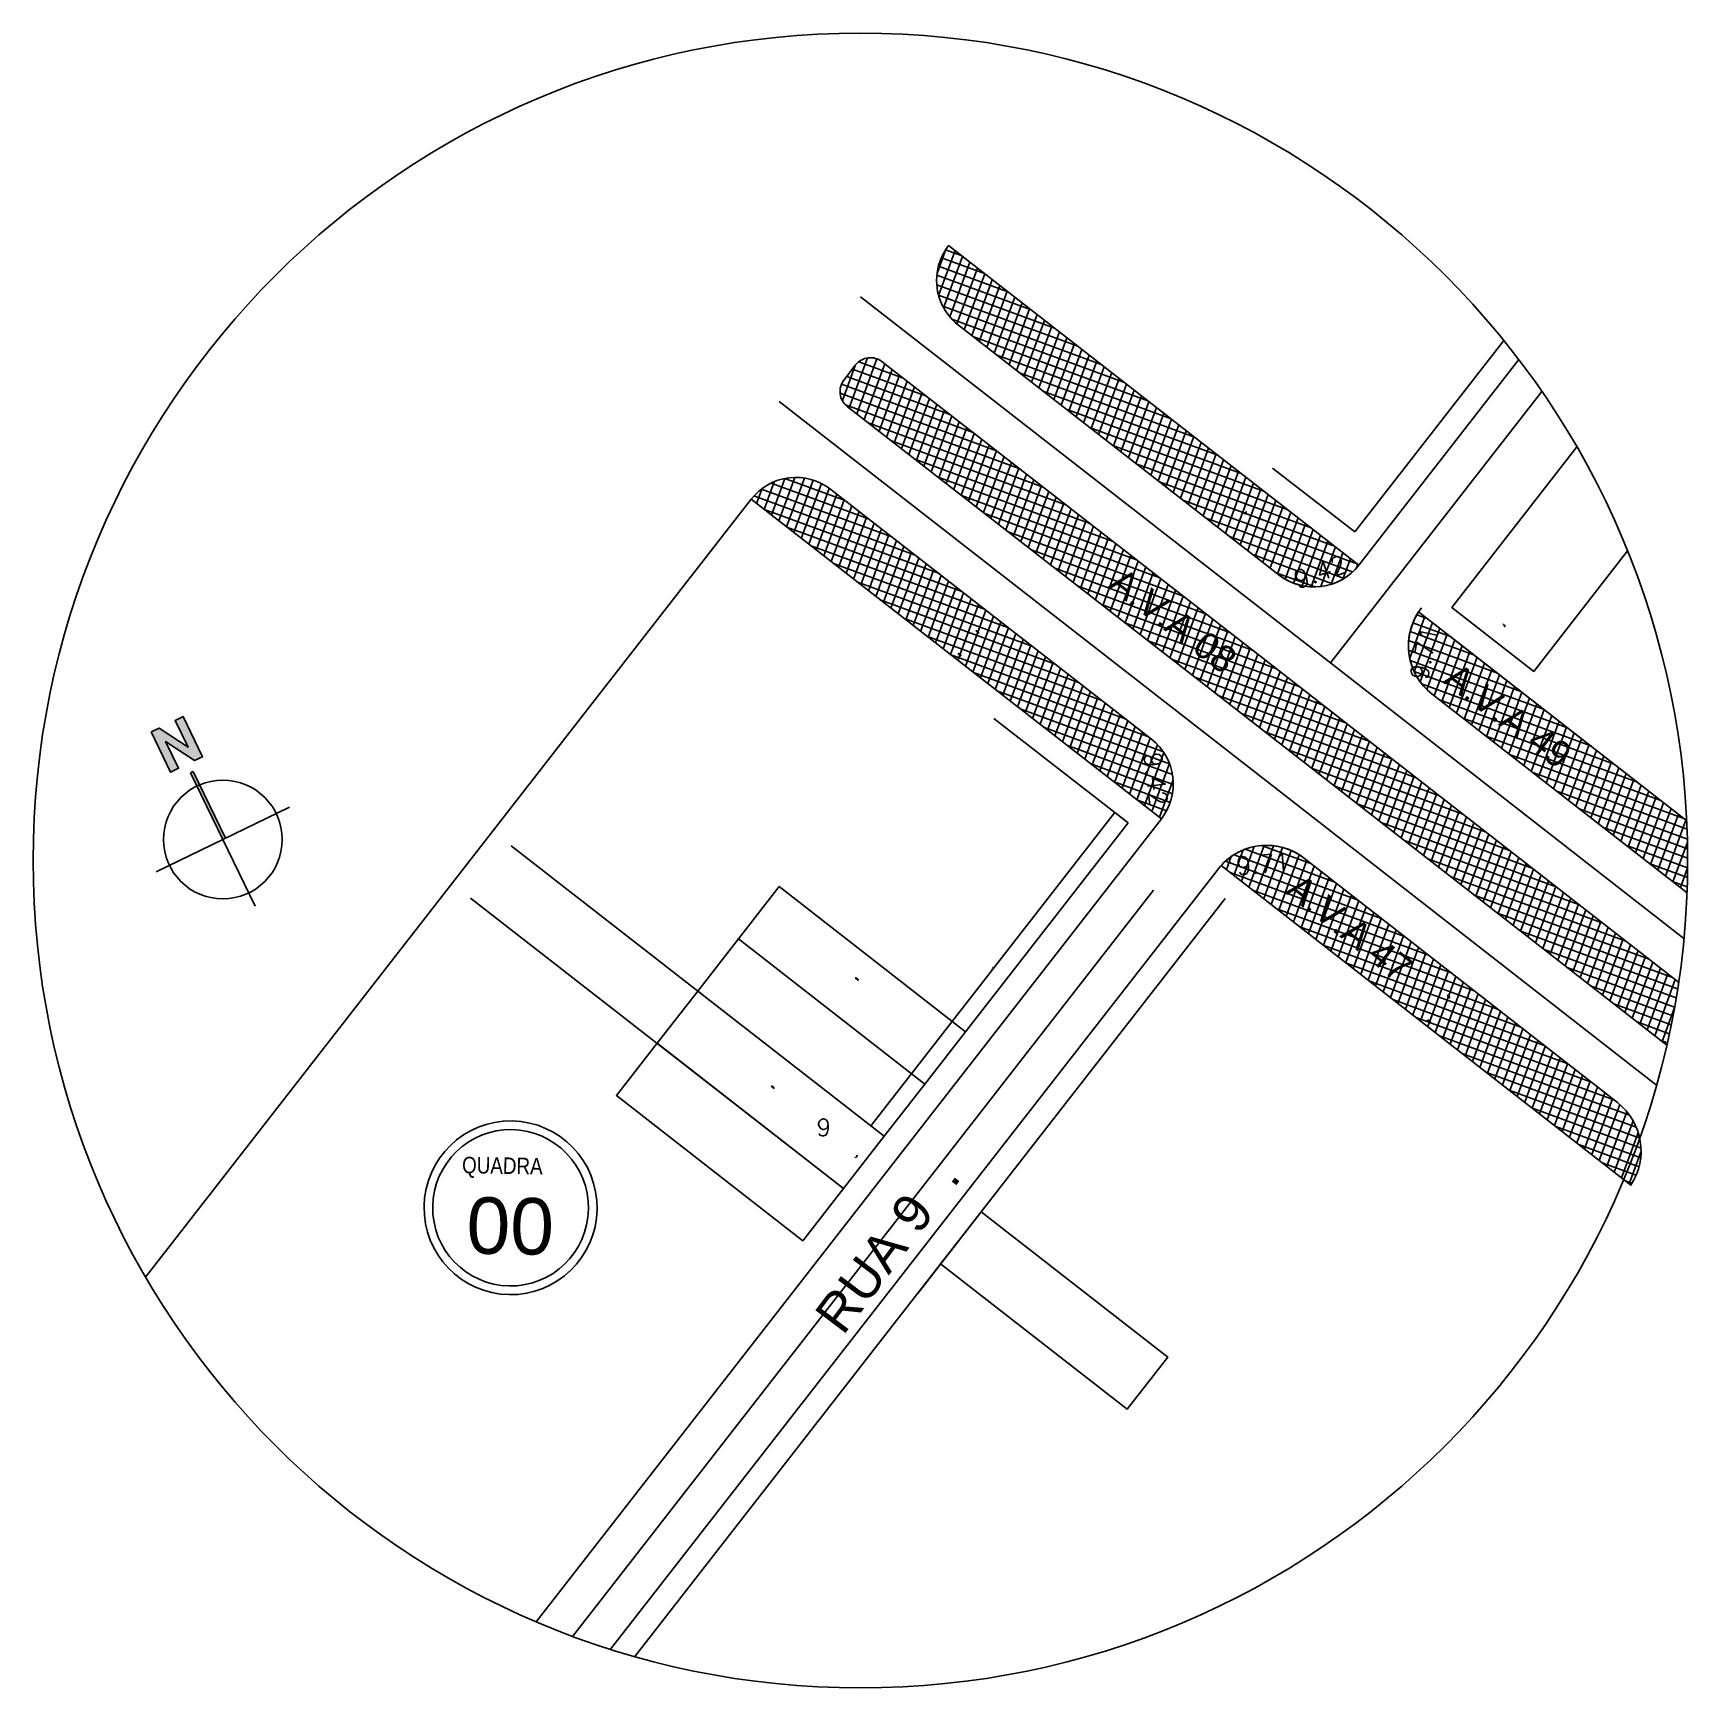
# Model space of a CAD drawing. Header units: millimetres. Extents: x 0 to 5100, y -1 to 1869.
# Drawn here: x 4925.1 to 5100.1, y 922.8 to 1097.8 of the extents above; entities that cross this region are included whole.
import ezdxf
from ezdxf.enums import TextEntityAlignment as Align

# ---------------------------------------------------------------- set-up
doc = ezdxf.new("R2010")
doc.units = ezdxf.units.MM
doc.header["$LTSCALE"] = 20
for name, pattern in [('CONTINU', [0]), ('CONTINUO', [0]), ('DASHDOT', [1, 0.5, -0.25, 0, -0.25])]:
    doc.linetypes.add(name, pattern=pattern)
for name, color, linetype in [('Bra-Rua Calçadas', 1, 'Continuous'), ('Calçada', 1, 'Continuous'), ('COTA', 7, 'Continuous'), ('EIXO DAS VIAS', 252, 'DASHDOT'), ('Lotes', 2, 'Continuous'), ('Nomes de Ruas', 3, 'Continuous'), ('Numero de lotes', 5, 'Continuous'), ('TXT A.VERDES', 7, 'Continuous'), ('Área Verde Alameda etc.', 92, 'Continuous'), ('Área Verde Geral', 98, 'Continuous')]:
    doc.layers.add(name, color=color, linetype=linetype)
doc.styles.add('arcad1', font='romans.shx')
doc.styles.add('ARIAL', font='arial.ttf', dxfattribs={"height": 2})
doc.styles.add('F2', font='ARIALN.TTF')
doc.styles.add('ROMANS', font='romans__.ttf', dxfattribs={"height": 0.1})
doc.styles.add('STYLE1', font='sanss___.ttf')
doc.dimstyles.new('ARQUITETURA', dxfattribs={"dimtxt": 0.11, "dimasz": 0.05, "dimexe": 0.1, "dimexo": 0, "dimgap": 0.1, "dimtad": 1, "dimzin": 5, "dimdsep": 46, "dimtxsty": 'F2', "dimblk": 'COTA', "dimcen": 0, "dimse1": 1, "dimse2": 1, "dimadec": 0, "dimazin": 0, "dimtfac": 2, "dimtix": 1, "dimtmove": 2, "dimatfit": 3, "dimldrblk": 'COTA', "dimfxl": 1, "dimtolj": 1, "dimtzin": 5, "dimarcsym": 0})
doc.dimstyles.new('BOLA100', dxfattribs={"dimscale": 0, "dimtxt": 1.9, "dimasz": 0.18, "dimexe": 0.18, "dimexo": 0.063, "dimgap": 0, "dimtad": 1, "dimzin": 4, "dimdsep": 46, "dimtxsty": 'ROMANS', "dimcen": 0.09, "dimse1": 1, "dimse2": 1, "dimsd1": 1, "dimsd2": 1, "dimclrt": 256, "dimaunit": 1, "dimadec": 4, "dimazin": 0, "dimtfac": 1.2, "dimtix": 1, "dimtmove": 2, "dimatfit": 3, "dimfxl": 1, "dimtvp": 2, "dimtolj": 1, "dimtzin": 4, "dimarcsym": 0})
pattern_1 = [(69.82082076, (-348466.0779, -9589914.3908), (-0.894034063135, 0.32857167248), []), (159.82082076, (-348466.0779, -9589914.3908), (-0.32857167248, -0.894034063135), [])]

# ---------------------------------------------------------------- blocks, each defined once
blk = doc.blocks.new('Norte1-flat-1-flat-1')
at = {"linetype": 'CONTINU'}
blk.add_hatch(color=7, dxfattribs=at).paths.add_polyline_path([(-21.16, 37.23), (-23.84, 35.94), (-17.39, 22.5), (-14.71, 23.79), (-19.01, 32.75), (-9.36, 26.36), (-6.68, 27.64), (-13.13, 41.08), (-15.81, 39.8), (-11.51, 30.84)])
h = blk.add_hatch(color=7, dxfattribs=at)
h.paths.add_polyline_path([(-9.82, 22.74), (-10.71, 22.31), (-8.57, 17.85, -0.012506), (-7.66, 18.26)])
h.paths.add_polyline_path([(-7.66, 18.26, 0.012506), (-8.57, 17.85), (0, 0), (0.89, 0.43)])
at = {"color": 7, "linetype": 'CONTINU'}
for p, q in [((-10.71, 22.31), (-9.82, 22.74)), ((0, 0), (-10.71, 22.31)), ((0.89, 0.43), (-9.82, 22.74)), ((-22.31, -10.71), (22.31, 10.71)), ((0, 0), (10.71, -22.31))]:
    blk.add_line(p, q, dxfattribs=at)
blk.add_lwpolyline([(-23.84, 35.94), (-17.39, 22.5), (-14.71, 23.79), (-19.01, 32.75), (-9.36, 26.36), (-6.68, 27.64), (-13.13, 41.08), (-15.81, 39.8), (-11.51, 30.84), (-21.16, 37.23)], close=True, dxfattribs=at)
blk.add_circle((0, 0), 19.8, dxfattribs=at)
blk = doc.blocks.new('*D393')
at = {"layer": 'COTA', "insert": (5012.18, 979.02), "char_height": 0.1, "attachment_point": 5, "rotation": 52.0936, "style": 'ROMANS'}
blk.add_mtext('\\A1;7.00', dxfattribs=at)
blk = doc.blocks.new('*D394')
at = {"layer": 'COTA', "insert": (5012.23, 997.81), "char_height": 0.1, "attachment_point": 5, "rotation": 322.0936, "style": 'ROMANS'}
blk.add_mtext('\\A1;25.00', dxfattribs=at)
blk = doc.blocks.new('*D395')
at = {"layer": 'COTA', "insert": (5003.33, 986.37), "char_height": 0.1, "attachment_point": 5, "rotation": 322.0936, "style": 'ROMANS'}
blk.add_mtext('\\A1;25.00', dxfattribs=at)
blk = doc.blocks.new('*D396')
at = {"layer": 'COTA', "insert": (5080.65, 1035.23), "char_height": 0.1, "attachment_point": 5, "rotation": 322.0936, "style": 'ROMANS'}
blk.add_mtext('\\A1;11.00', dxfattribs=at)
blk = doc.blocks.new('*D397')
at = {"layer": 'COTA', "insert": (5074.8, 995.96), "char_height": 0.1, "attachment_point": 5, "rotation": 322.0423, "style": 'ROMANS'}
blk.add_mtext('\\A1;42.00', dxfattribs=at)
blk = doc.blocks.new('*D398')
at = {"layer": 'COTA', "insert": (5072.76, 993.35), "char_height": 0.1, "attachment_point": 5, "rotation": 322.0423, "style": 'ROMANS'}
blk.add_mtext('\\A1;54.96', dxfattribs=at)
blk = doc.blocks.new('*D399')
at = {"layer": 'COTA', "insert": (5024.97, 1034.52), "char_height": 0.1, "attachment_point": 5, "rotation": 322.0936, "style": 'ROMANS'}
blk.add_mtext('\\A1;43.00', dxfattribs=at)
blk = doc.blocks.new('*D400')
at = {"layer": 'COTA', "insert": (5023.1, 1032.11), "char_height": 0.1, "attachment_point": 5, "rotation": 322.0936, "style": 'ROMANS'}
blk.add_mtext('\\A1;55.00', dxfattribs=at)
blk = doc.blocks.new('*D401')
at = {"layer": 'COTA', "insert": (5053.34, 1047.1), "char_height": 0.1, "attachment_point": 5, "rotation": 52.0936, "style": 'ROMANS'}
blk.add_mtext('\\A1;6.00', dxfattribs=at)
blk = doc.blocks.new('COTA')
at = {"layer": 'COTA'}
for p, q in [((-1, 0), (1, 0)), ((0, 1), (0, -1))]:
    blk.add_line(p, q, dxfattribs=at)
at = {"layer": 'COTA', "const_width": 0.5}
blk.add_lwpolyline([(-0.25, 0, 1), (0.25, 0, 1)], format="xyb", close=True, dxfattribs=at)
blk = doc.blocks.new('*D459')
at = {"color": 0, "lineweight": -2}
blk.add_line((5013.73, 982.31), (5039.48, 1015.37), dxfattribs=at)
at = {"color": 0, "lineweight": -2, "xscale": 0.05, "yscale": 0.05, "zscale": 0.05}
for p, rotation in [((5039.51, 1015.41), 52.09357718013401), ((5013.7, 982.27), 232.093577180134)]:
    blk.add_blockref('COTA', p, dxfattribs=dict(at, rotation=rotation))
at = {"color": 0, "insert": (5026.48, 998.94), "char_height": 0.11, "attachment_point": 5, "rotation": 52.0936, "style": 'F2'}
blk.add_mtext('\\A1;42.00', dxfattribs=at)

msp = doc.modelspace()

# ---------------------------------------------------------------- hatches: boundary and pattern name
at = {"layer": 'Área Verde Alameda etc.'}
h = msp.add_hatch(dxfattribs=at)
h.set_pattern_fill('ANSI37', color=256, scale=0.3, angle=24.82082, style=0)
h.set_pattern_definition(pattern_1)
edge = h.paths.add_edge_path()
edge.add_line((5065.319, 1041.574), (5021.923, 1075.365))
edge.add_arc((5026.657, 1071.679), 6, 142.09358, 172.32126)
edge.add_arc((5026.657, 1071.679), 6, 172.32126, 232.09358)
edge.add_line((5022.971, 1066.945), (5056.899, 1040.526))
edge.add_arc((5060.585, 1045.261), 6, 232.09358, 322.09358)
h = msp.add_hatch(dxfattribs=at)
h.set_pattern_fill('ANSI37', color=256, scale=0.3, angle=24.82082, style=0)
h.set_pattern_definition(pattern_1)
edge = h.paths.add_edge_path()
edge.add_arc((5012.595, 1010.336), 87.505, 347.10141, 351.54009)
edge.add_line((5099.148, 997.463), (5064.607, 1024.382))
edge.add_line((5064.607, 1024.382), (5055.14, 1031.757))
edge.add_line((5055.14, 1031.757), (5014.9, 1063.09))
edge.add_arc((5013.671, 1061.512), 2, 52.09358, 142.09358)
edge.add_line((5012.093, 1062.741), (5010.864, 1061.163))
edge.add_arc((5012.442, 1059.934), 2, 142.09358, 232.09358)
edge.add_line((5011.214, 1058.356), (5051.453, 1027.023))
edge.add_line((5051.453, 1027.023), (5060.917, 1019.647))
edge.add_line((5060.917, 1019.647), (5097.892, 990.803))
h = msp.add_hatch(dxfattribs=at)
h.set_pattern_fill('ANSI37', color=256, scale=0.3, angle=24.82082, style=0)
h.set_pattern_definition(pattern_1)
edge = h.paths.add_edge_path()
edge.add_line((5043.382, 1023.168), (5009.455, 1049.586))
edge.add_arc((5005.769, 1044.852), 6, 52.09358, 142.09358)
edge.add_line((5001.034, 1048.538), (5044.43, 1014.748))
edge.add_arc((5039.696, 1018.434), 6, 322.09358, 412.09358)
h = msp.add_hatch(dxfattribs=at)
h.set_pattern_fill('ANSI37', color=256, scale=0.3, angle=24.82082, style=0)
h.set_pattern_definition(pattern_1)
edge = h.paths.add_edge_path()
edge.add_arc((5012.595, 1010.336), 87.505, 357.75956, 362.75964)
edge.add_line((5099.998, 1014.549), (5076.363, 1032.97))
edge.add_line((5076.363, 1032.97), (5071.645, 1036.646))
edge.add_arc((5077.064, 1033.057), 6.5, 146.48115, 232.06942)
edge.add_line((5073.069, 1027.93), (5100.033, 1006.916))
h = msp.add_hatch(dxfattribs=at)
h.set_pattern_fill('ANSI37', color=256, scale=0.3, angle=24.82082, style=0)
h.set_pattern_definition(pattern_1)
edge = h.paths.add_edge_path()
edge.add_arc((5055.558, 1005.437), 6.5, 52.04228, 137.63056)
edge.add_line((5050.756, 1009.818), (5094.091, 976.012))
edge.add_arc((5088.674, 979.604), 6.5, 326.45401, 412.04228)
edge.add_line((5092.672, 984.729), (5059.556, 1010.562))

# ---------------------------------------------------------------- linework, layer by layer
at = {"color": 4}
msp.add_circle((5012.595, 1010.336), 87.505, dxfattribs=at)
at = {"color": 7, "extrusion": (0.084411, -0.001453, 0.99643)}
for major_axis in [(-6.36, 6.606, 0.548), (-5.724, 5.946, 0.494)]:
    msp.add_ellipse((4975.596, 973.606, 104.451), major_axis=major_axis, ratio=1, start_param=3.9276636, end_param=10.2108489, dxfattribs=at)
at = {"layer": 'Bra-Rua Calçadas'}
msp.add_line((5011.214, 1058.356), (5051.453, 1027.023), dxfattribs=at)
for points in [[(5065.319, 1041.574), (5021.923, 1075.365, 0.1326633), (5020.711, 1072.48, 0.2668847), (5022.971, 1066.945), (5056.899, 1040.526, 0.4142136)], [(5043.382, 1023.168), (5009.455, 1049.586, 0.4142136), (5001.034, 1048.538), (5044.43, 1014.748, 0.4142136)], [(5059.556, 1010.562, 0.3918367), (5050.756, 1009.818), (5094.091, 976.012, 0.3918367), (5092.672, 984.729)]]:
    msp.add_lwpolyline(points, format="xyb", close=True, dxfattribs=at)
for points in [[(5055.14, 1031.757), (5014.9, 1063.09, 0.4142136), (5012.093, 1062.741), (5010.864, 1061.163, 0.4142136), (5011.214, 1058.356), (5051.453, 1027.023)], [(5099.148, 997.463), (5064.607, 1024.382), (5055.14, 1031.757), (5014.9, 1063.09, 0.4142136), (5012.093, 1062.741), (5010.864, 1061.163, 0.4142136), (5011.214, 1058.356), (5051.453, 1027.023), (5060.917, 1019.647), (5097.892, 990.803)], [(5099.998, 1014.549), (5076.363, 1032.97), (5071.645, 1036.646, 0.3918367), (5073.069, 1027.93), (5100.033, 1006.916)]]:
    msp.add_lwpolyline(points, format="xyb", dxfattribs=at)
for points in [[(5001.034, 1048.538), (5044.43, 1014.748)], [(5055.14, 1031.757), (5064.607, 1024.382)], [(5051.453, 1027.023), (5060.917, 1019.647)], [(5064.607, 1024.382), (5099.148, 997.463)], [(5097.892, 990.803), (5060.917, 1019.647)]]:
    msp.add_lwpolyline(points, dxfattribs=at)
at = {"layer": 'Calçada', "lineweight": -3}
for p, q in [((5022.971, 1066.945), (5056.899, 1040.526)), ((5022.971, 1066.945), (5056.899, 1040.526)), ((5065.319, 1041.574), (5082.244, 1063.31)), ((5099.998, 1014.549), (5076.363, 1032.97)), ((5100.033, 1006.916), (5073.069, 1027.93)), ((5059.556, 1010.562), (5092.672, 984.729)), ((5050.429, 1009.431), (4986.177, 926.915)), ((5050.756, 1009.818), (5094.091, 976.012))]:
    msp.add_line(p, q, dxfattribs=at)
for points in [[(5021.923, 1075.365), (5065.319, 1041.574)], [(5099.998, 1014.549), (5071.645, 1036.646)]]:
    msp.add_lwpolyline(points, dxfattribs=at)
msp.add_lwpolyline([(4978.307, 929.829), (5044.43, 1014.748, 0.4142136), (5043.382, 1023.168), (5009.455, 1049.586, 0.4142136), (5001.034, 1048.538), (4936.987, 966.285)], format="xyb", dxfattribs=at)
msp.add_lwpolyline([(4978.307, 929.829), (5044.43, 1014.748, 0.4142136), (5043.382, 1023.168), (5009.455, 1049.586, 0.4142136), (5001.034, 1048.538), (4936.987, 966.285)], format="xyb", dxfattribs=at)
for centre, radius, start, end in [((5060.585, 1045.261), 6, 232.09358, 322.09358), ((5060.585, 1045.261), 6, 232.09358, 322.09358), ((5077.064, 1033.057), 6.5, 142.09358, 232.06942), ((5055.558, 1005.437), 6.5, 52.04228, 142.09358)]:
    msp.add_arc(centre, radius, start, end, dxfattribs=at)
at = {"layer": 'EIXO DAS VIAS', "ltscale": 10}
for p, q in [((5062.331, 1031.227, 103.708), (5084.686, 1059.935, 103.708)), ((5099.711, 1002.095, 51.854), (5062.331, 1031.227, 51.854)), ((4982.178, 928.288, 103.708), (5053.73, 1020.18, 103.708)), ((5053.73, 1020.18, 51.854), (5096.811, 986.573, 51.854))]:
    msp.add_line(p, q, dxfattribs=at)
at = {"layer": 'EIXO DAS VIAS', "ltscale": 10, "elevation": 103.708}
for points in [[(5012.623, 1069.932), (5062.331, 1031.227)], [(5053.73, 1020.18), (5004.022, 1058.886)]]:
    msp.add_lwpolyline(points, dxfattribs=at)
at = {"layer": 'Lotes'}
for p, q in [((5064.882, 1045.083), (5080.654, 1065.337)), ((5088.374, 1054.093), (5075.14, 1037.096)), ((5088.374, 1054.093), (5075.14, 1037.096)), ((5088.374, 1054.093), (5075.14, 1037.096)), ((5088.374, 1054.093), (5075.14, 1037.096)), ((5056.203, 1051.841), (5064.882, 1045.083)), ((5075.14, 1037.096), (5083.819, 1030.338))]:
    msp.add_line(p, q, dxfattribs=at)
at = {"layer": 'Lotes', "linetype": 'CONTINUO', "lineweight": -3}
for p, q in [((5075.14, 1037.096), (5083.819, 1030.338)), ((5032.243, 1021.069), (5026.72, 1025.37)), ((5040.922, 1014.311), (5032.243, 1021.069)), ((5023.719, 992.219), (5040.922, 1014.311)), ((4995.393, 996.532), (5015.118, 981.173)), ((5015.118, 981.173), (4995.393, 996.532)), ((4991.092, 991.009), (5010.818, 975.649)), ((5010.818, 975.649), (4991.092, 991.009)), ((5019.419, 986.696), (5023.719, 992.219))]:
    msp.add_line(p, q, dxfattribs=at)
at = {"layer": 'Lotes', "lineweight": -3}
for p, q in [((5075.14, 1037.096), (5083.819, 1030.338)), ((5075.14, 1037.096), (5083.819, 1030.338)), ((5015.118, 981.173), (4975.667, 1011.891)), ((5010.818, 975.649), (4971.367, 1006.368)), ((5051.175, 1006.32), (4988.746, 926.144)), ((5027.228, 975.565), (5022.927, 970.042)), ((5022.927, 970.042), (5018.627, 964.519))]:
    msp.add_line(p, q, dxfattribs=at)
at = {"layer": 'Lotes'}
msp.add_lwpolyline([(5088.374, 1054.093), (5075.14, 1037.096), (5083.819, 1030.338), (5093.742, 1043.082)], dxfattribs=at)
msp.add_lwpolyline([(5088.374, 1054.093), (5075.14, 1037.096), (5083.819, 1030.338), (5093.742, 1043.082)], dxfattribs=at)
for points in [[(5003.994, 1007.578), (4999.693, 1002.055), (5019.419, 986.696), (5023.719, 992.219)], [(4999.693, 1002.055), (4995.393, 996.532), (5015.118, 981.173), (5019.419, 986.696)], [(4995.393, 996.532), (4991.092, 991.009), (5010.818, 975.649), (5015.118, 981.173)], [(4991.092, 991.009), (4986.792, 985.486), (5006.517, 970.126), (5010.818, 975.649)], [(5025.375, 973.186), (5022.927, 970.042), (5021.075, 967.663), (5040.8, 952.303), (5045.101, 957.826)]]:
    msp.add_lwpolyline(points, close=True, dxfattribs=at)
at = {"layer": 'Lotes', "lineweight": -3}
msp.add_lwpolyline([(5045.101, 957.826), (5025.375, 973.186), (5022.927, 970.042), (5021.075, 967.663), (5040.8, 952.303)], close=True, dxfattribs=at)
at = {"layer": 'Área Verde Alameda etc.'}
msp.add_line((5011.214, 1058.356), (5051.453, 1027.023), dxfattribs=at)
for points in [[(5065.319, 1041.574), (5021.923, 1075.365, 0.1326633), (5020.711, 1072.48, 0.2668847), (5022.971, 1066.945), (5056.899, 1040.526, 0.4142136)], [(5043.382, 1023.168), (5009.455, 1049.586, 0.4142136), (5001.034, 1048.538), (5044.43, 1014.748, 0.4142136)], [(5059.556, 1010.562, 0.3918367), (5050.756, 1009.818), (5094.091, 976.012, 0.3918367), (5092.672, 984.729)]]:
    msp.add_lwpolyline(points, format="xyb", close=True, dxfattribs=at)
for points in [[(5055.14, 1031.757), (5014.9, 1063.09, 0.4142136), (5012.093, 1062.741), (5010.864, 1061.163, 0.4142136), (5011.214, 1058.356), (5051.453, 1027.023)], [(5099.148, 997.463), (5064.607, 1024.382), (5055.14, 1031.757), (5014.9, 1063.09, 0.4142136), (5012.093, 1062.741), (5010.864, 1061.163, 0.4142136), (5011.214, 1058.356), (5051.453, 1027.023), (5060.917, 1019.647), (5097.892, 990.803)], [(5099.998, 1014.549), (5076.363, 1032.97), (5071.645, 1036.646, 0.3918367), (5073.069, 1027.93), (5100.033, 1006.916)]]:
    msp.add_lwpolyline(points, format="xyb", dxfattribs=at)
for points in [[(5001.034, 1048.538), (5044.43, 1014.748)], [(5055.14, 1031.757), (5064.607, 1024.382)], [(5051.453, 1027.023), (5060.917, 1019.647)], [(5064.607, 1024.382), (5099.148, 997.463)], [(5097.892, 990.803), (5060.917, 1019.647)]]:
    msp.add_lwpolyline(points, dxfattribs=at)

# ---------------------------------------------------------------- block references
at = {"layer": 'Área Verde Geral', "xscale": 0.3169630706975011, "yscale": 0.3169630706975011, "zscale": 0.3169630706975011, "rotation": 0.1566954067838298}
msp.add_blockref('Norte1-flat-1-flat-1', (4945.16, 1012.557), dxfattribs=at)

# ---------------------------------------------------------------- texts
at = {"color": 7, "extrusion": (0.084411, -0.001453, 0.99643), "style": 'F2', "oblique": 360}
msp.add_text('QUADRA', height=1.7454, rotation=270.03855, dxfattribs=at).set_placement((1062.668, -4926.36, 522.659))
at = {"color": 7, "extrusion": (0.084411, -0.001453, 0.99643), "style": 'STYLE1'}
msp.add_attdef('00', text='', height=5.971, rotation=270.03855, dxfattribs=at).set_placement((1054.192, -4931.589, 522.659), align=Align.CENTER)
at = {"layer": 'COTA', "char_height": 1.9, "attachment_point": 5, "style": 'ROMANS'}
for s, insert, rotation in [('\\A1;9.42', (5061.211, 1040.869), 19.01933), ('\\A1;9.71', (5072.202, 1032.287), 78.40727), ('\\A1;9.42', (5043.83, 1018.948), 277.09358), ('\\A1;9.71', (5055.174, 1009.979), 4.83642)]:
    msp.add_mtext(s, dxfattribs=dict(at, insert=insert, rotation=rotation))
at = {"layer": 'Nomes de Ruas', "extrusion": (-0.066244, -0.055846, 0.996239), "style": 'ARIAL'}
msp.add_text('RUA 9  .', height=4, rotation=102.96746, dxfattribs=at).set_placement((2491.394, 4442.961, -384.859), align=Align.MIDDLE_CENTER)
at = {"layer": 'Numero de lotes', "color": 1, "style": 'arcad1'}
msp.add_text('9', height=1.8, rotation=358.97539, dxfattribs=at).set_placement((5008.716, 982.105, 103.708), align=Align.MIDDLE_CENTER)
at = {"layer": 'TXT A.VERDES', "linetype": 'CONTINUO', "char_height": 2.8, "width": 43.98267, "attachment_point": 1, "style": 'arcad1'}
for s, insert, rotation in [('{\\fArial|b0|i0|c0|p34;A.V.A 08}', (5040.384, 1041.489, 103.708), 322.87319), ('{\\fArial|b0|i0|c0|p34;A.V.A 49}', (5075.8, 1031.428, 103.708), 322.87319), ('{\\fArial|b0|i0|c0|p34;A.V.A 47}', (5059.18, 1009.125, 103.708), 321.42464)]:
    msp.add_mtext(s, dxfattribs=dict(at, insert=insert, rotation=rotation))

# ---------------------------------------------------------------- dimensions: what is measured, and where the dimension line sits
at = {"color": 4}
dim = msp.add_aligned_dim(p1=(5015.118, 981.173), p2=(5040.922, 1014.311), distance=1.793, dimstyle='ARQUITETURA', override={"dimfxl": 0.06, "dimfxlon": 1}, dxfattribs=at)
dim.commit()
dim.dimension.update_dxf_attribs({"geometry": '*D459', "text_midpoint": (5026.482, 998.94)})
at = {"layer": 'COTA'}
for p1, p2, distance, picture, middle in [((5054.208, 1050.226), (5050.522, 1045.492), 1.287, '*D401', (5053.34, 1047.1)), ((5001.034, 1048.538), (5044.43, 1014.748), 0.54, '*D400', (5023.095, 1032.109)), ((5009.455, 1049.586), (5043.382, 1023.168), -2.406, '*D399', (5024.972, 1034.519)), ((5075.14, 1037.096), (5083.819, 1030.338), 1.862, '*D396', (5080.654, 1035.226, -51.854)), ((5059.556, 1010.562), (5092.672, 984.729), -2.19, '*D397', (5074.798, 995.959)), ((5050.756, 1009.818), (5094.091, 976.012), 0.498, '*D398', (5072.761, 993.347))]:
    dim = msp.add_aligned_dim(p1=p1, p2=p2, distance=distance, dimstyle='BOLA100', override={"dimscale": 1}, dxfattribs=at)
    dim.commit()
    dim.dimension.update_dxf_attribs({"geometry": picture, "text_midpoint": middle})
for base, p1, p2, angle, picture, middle in [((5022.065, 990.094), (5003.994, 1007.578), (5023.719, 992.219), 142.09358, '*D394', (5012.233, 997.813)), ((5013.157, 978.654), (4995.393, 996.532), (5015.118, 981.173), 142.09358, '*D395', (5003.325, 986.374)), ((5014.37, 981.755), (5010.818, 975.649), (5015.118, 981.173), 232.09358, '*D393', (5012.18, 979.025))]:
    dim = msp.add_linear_dim(base=base, p1=p1, p2=p2, angle=angle, dimstyle='BOLA100', override={"dimscale": 1}, dxfattribs=at)
    dim.commit()
    dim.dimension.update_dxf_attribs({"geometry": picture, "text_midpoint": middle})

doc.saveas('drawing.dxf')
